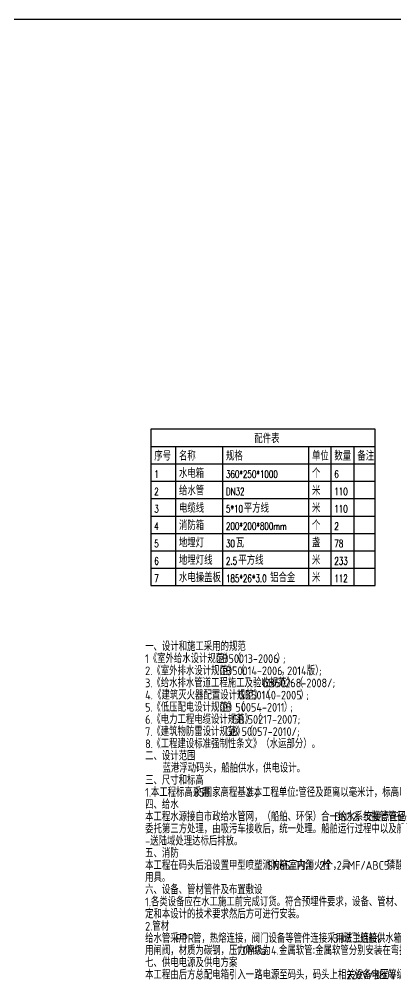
# Model space of a CAD drawing. Extents: x -89702 to 926017, y -610001 to -56924.
# Drawn here: x 387639 to 417968, y -134403 to -56924 of the extents above; entities that cross this region are included whole.
import ezdxf

# ---------------------------------------------------------------- set-up
doc = ezdxf.new("R2010")
doc.units = 0
doc.header["$LTSCALE"] = 10
doc.header["$MEASUREMENT"] = 0
for name, color, linetype in [('L-构造线', 6, 'Continuous'), ('PUB_TAB', 7, 'Continuous'), ('PUB_TEXT', 7, 'Continuous')]:
    doc.layers.add(name, color=color, linetype=linetype)
doc.styles.add('_TCH_TAB', font='SIMPLEX', dxfattribs={"bigfont": 'GBCBIG'})
doc.styles.get("Standard").update_dxf_attribs({"font": 'gbenor.shx', "bigfont": 'gbcbig.shx'})

msp = doc.modelspace()

# ---------------------------------------------------------------- linework, layer by layer
at = {"layer": 'L-构造线'}
msp.add_lwpolyline([(-6086.7, -56924.3), (818318, -56924.3), (818318, -380806), (-6086.7, -380806)], close=True, dxfattribs=at)
at = {"layer": 'PUB_TAB', "linetype": 'ByBlock'}
msp.add_lwpolyline([(398237.3, -102554.9), (416307.2, -102554.9), (416307.2, -89954.9), (398237.3, -89954.9)], close=True, dxfattribs=at)
for points in [[(398237.3, -91354.9), (416307.2, -91354.9)], [(400226.5, -91354.9), (400226.5, -102554.9)], [(404010.5, -91354.9), (404010.5, -102554.9)], [(410940, -91354.9), (410940, -102554.9)], [(412738.9, -91354.9), (412738.9, -102554.9)], [(414594.9, -91354.9), (414594.9, -102554.9)], [(398237.3, -92754.9), (416307.2, -92754.9)], [(398237.3, -94154.9), (416307.2, -94154.9)], [(398237.3, -95554.9), (416307.2, -95554.9)], [(398237.3, -96954.9), (416307.2, -96954.9)], [(398237.3, -98354.9), (416307.2, -98354.9)], [(398237.3, -99754.9), (416307.2, -99754.9)], [(398237.3, -101154.9), (416307.2, -101154.9)]]:
    msp.add_lwpolyline(points, dxfattribs=at)

# ---------------------------------------------------------------- texts
at = {"layer": 'PUB_TAB', "linetype": 'ByBlock', "style": '_TCH_TAB'}
for s, height, p in [('配件表', 675.18, (406576, -91074.9)), ('序号', 675.18, (398517.3, -92474.9)), ('名称', 675.18, (400506.5, -92474.9)), ('规格', 675.18, (404290.5, -92474.9)), ('单位', 675.18, (411220, -92474.9)), ('数量', 675.18, (413018.9, -92474.9)), ('备注', 675.18, (414874.9, -92474.9)), ('水电箱', 675.18, (400506.5, -93874.9)), ('个', 675.2, (411220, -93874.9)), ('给水管', 675.18, (400506.5, -95274.9)), ('米', 675.2, (411220, -95274.9)), ('电缆线', 675.18, (400506.5, -96674.9)), ('平方线', 675.18, (405730.5, -96674.9)), ('米', 675.2, (411220, -96674.9)), ('消防箱', 675.18, (400506.5, -98074.9)), ('个', 675.2, (411220, -98074.9)), ('地埋灯', 675.18, (400506.5, -99474.9)), ('瓦', 675.2, (405090.5, -99474.9)), ('盏', 675.2, (411220, -99474.9)), ('地埋灯线', 675.18, (400506.5, -100874.9)), ('平方线', 675.18, (405290.5, -100874.9)), ('米', 675.2, (411220, -100874.9)), ('水电操盖板', 675.18, (400506.5, -102274.9)), ('铝合金', 675.18, (407850.5, -102274.9)), ('米', 675.2, (411220, -102274.9))]:
    msp.add_text(s, height=height, dxfattribs=at).set_placement(p)
at = {"layer": 'PUB_TAB', "linetype": 'ByBlock', "style": '_TCH_TAB', "width": 0.705882}
for s, p in [('1', (398517.3, -93874.9)), ('360*250*1000', (404290.5, -93874.9)), ('6', (413018.9, -93874.9)), ('2', (398517.3, -95274.9)), ('DN32', (404290.5, -95274.9)), ('110', (413018.9, -95274.9)), ('3', (398517.3, -96674.9)), ('5*10', (404290.5, -96674.9)), ('110', (413018.9, -96674.9)), ('4', (398517.3, -98074.9)), ('200*200*800mm', (404290.5, -98074.9)), ('2', (413018.9, -98074.9)), ('5', (398517.3, -99474.9)), ('30', (404290.5, -99474.9)), ('78', (413018.9, -99474.9)), ('6', (398517.3, -100874.9)), ('2.5', (404290.5, -100874.9)), ('233', (413018.9, -100874.9)), ('7', (398517.3, -102274.9)), ('185*26*3.0', (404290.5, -102274.9)), ('112', (413018.9, -102274.9))]:
    msp.add_text(s, height=595, dxfattribs=at).set_placement(p)
at = {"layer": 'PUB_TEXT', "linetype": 'ByBlock'}
for s, height, p in [('一、设计和施工采用的规范', 675.177, (397780.7, -107817.7)), ('1', 700, (397780.7, -108797.7)), ('《室外给水设计规范》（', 675.177, (398072.4, -108797.7)), ('GB50013-2006', 700, (403478.8, -108797.7)), ('）', 675.2, (408378.8, -108797.7)), (';', 700, (408870.3, -108797.7)), ('2.', 700, (397780.7, -109777.7)), ('《室外排水设计规范》（', 675.177, (398364.1, -109777.7)), ('GB50014-2006', 700, (403770.5, -109777.7)), ('2014', 700, (409220.3, -109777.7)), ('版）', 675.18, (410795.3, -109777.7)), ('《给水排水管道工程施工及验收规范》（', 675.177, (398364.1, -110757.7)), ('，', 675.2, (408728.8, -109777.7)), (';', 700, (411778.3, -109777.7)), ('3.', 700, (397780.7, -110757.7)), ('GB50268-2008/;', 700, (407210.9, -110757.7)), ('4.', 700, (397780.7, -111737.7)), ('《建筑灭火器配置设计规范》（', 675.177, (398422.4, -111737.7)), ('GB50140-2005', 700, (405303.3, -111737.7)), ('）', 675.2, (410261.6, -111737.7)), (';', 700, (410753.1, -111737.7)), ('5.', 700, (397780.7, -112717.7)), ('《低压配电设计规范》（', 675.177, (398364.1, -112717.7)), ('GB', 700, (403770.5, -112717.7)), ('50054-2011', 700, (405053.8, -112717.7)), ('）', 675.2, (408962.1, -112717.7)), (';', 700, (409453.6, -112717.7)), ('6.', 700, (397780.7, -113697.7)), ('《电力工程电缆设计规范》（', 675.177, (398364.1, -113697.7)), ('GB', 700, (404753.4, -113697.7)), ('50217-2007;', 700, (406036.8, -113697.7)), ('7.', 700, (397780.7, -114677.7)), ('《建筑物防雷设计规范》（', 675.177, (398364.1, -114677.7)), ('GB', 700, (404262, -114677.7)), ('50057-2010/;', 700, (405545.3, -114677.7)), ('8.', 700, (397780.7, -115657.7)), ('《工程建设标准强制性条文》（水运部分）。', 675.177, (398364.1, -115657.7)), ('二、设计范围', 675.18, (397780.7, -116637.7)), ('蓝港浮动码头，船舶供水，供电设计。', 675.177, (399180.7, -117617.7)), ('三、尺寸和标高', 675.18, (397780.7, -118597.7)), ('1.', 700, (397780.7, -119577.7)), ('本工程标高采用', 675.18, (398247.4, -119577.7)), ('85', 700, (401687.8, -119577.7)), ('国家高程基准；', 675.18, (402504.5, -119577.7)), ('2.', 700, (405944.9, -119577.7)), ('本工程单位∶管径及距离以毫米计，标高以米计。', 675.177, (406528.3, -119577.7)), ('四、给水', 675.18, (397780.7, -120557.7)), ('本工程水源接自市政给水管网，（船舶、环保）合一给水系统接管管径', 675.177, (397780.7, -121537.7)), ('DN32', 700, (413016.9, -121537.7)), ('，交接点在码头后方陆域。船舶上的生活污水', 675.177, (414766.9, -121537.7)), ('委托第三方处理，由吸污车接收后，统一处理。船舶运行过程中以及船舶检修产生的油污水，用移动式油污回收箱接收后统', 675.177, (397780.7, -122517.7)), ('-', 700, (397780.7, -123497.7)), ('送陆域处理达标后排放。', 675.177, (398189.1, -123497.7)), ('五、消防', 675.18, (397780.7, -124477.7)), ('本工程在码头后沿设置甲型喷塑消防箱，内含', 675.177, (397780.7, -125457.7)), ('室内消火栓', 675.18, (409360.5, -125457.7)), ('个，', 675.18, (412226.3, -125457.7)), ('磷酸铵盐手提式干粉灭火器等防火', 675.177, (417259.1, -125457.7)), ('SN65', 700, (407610.5, -125457.7)), ('2', 700, (411818, -125457.7)), ('2', 700, (413209.3, -125457.7)), ('具', 675.2, (413617.6, -125457.7)), ('MF/ABC5', 700, (414109.1, -125457.7)), ('用具。', 675.18, (397780.7, -126437.7)), ('六、设备、管材管件及布置敷设', 675.177, (397780.7, -127417.7)), ('1.', 700, (397780.7, -128397.7)), ('各类设备应在水工施工前完成订货。符合预埋件要求，设备、管材、阀门等到货后应检查并确认是否符合相关国标的技术规', 675.177, (398247.4, -128397.7)), ('定和本设计的技术要求然后方可进行安装。', 675.177, (397780.7, -129377.7)), ('2.', 700, (397780.7, -130357.7)), ('管材', 675.18, (398364.1, -130357.7)), ('给水管采用', 675.18, (397780.7, -131337.7)), ('PPR', 700, (400238.2, -131337.7)), ('管，热熔连接，阀门设备等管件连接采用法兰连接。', 675.177, (401638.2, -131337.7)), ('3.', 700, (412942.4, -131337.7)), ('阀门∶船舶供水箱内阀门采用蝶阀，其余阀门均采', 675.177, (413525.8, -131337.7)), ('用闸阀，材质为碳钢，压力等级为', 675.177, (397780.7, -132317.7)), ('1.0MPa', 700, (405153.1, -132317.7)), ('4.', 700, (407919.6, -132317.7)), ('金属软管∶金属软管分别安装在弯折处，现场酌情调整。', 675.177, (408561.2, -132317.7)), ('。', 675.2, (407428.1, -132317.7)), ('七、供电电源及供电方案', 675.177, (397780.7, -133297.7)), ('本工程由后方总配电箱引入一路电源至码头，码头上相关设备电压等级均为', 675.177, (397780.7, -134277.7)), ('220V/380V', 700, (413999.9, -134277.7))]:
    msp.add_text(s, height=height, dxfattribs=at).set_placement(p)

doc.saveas('drawing.dxf')
